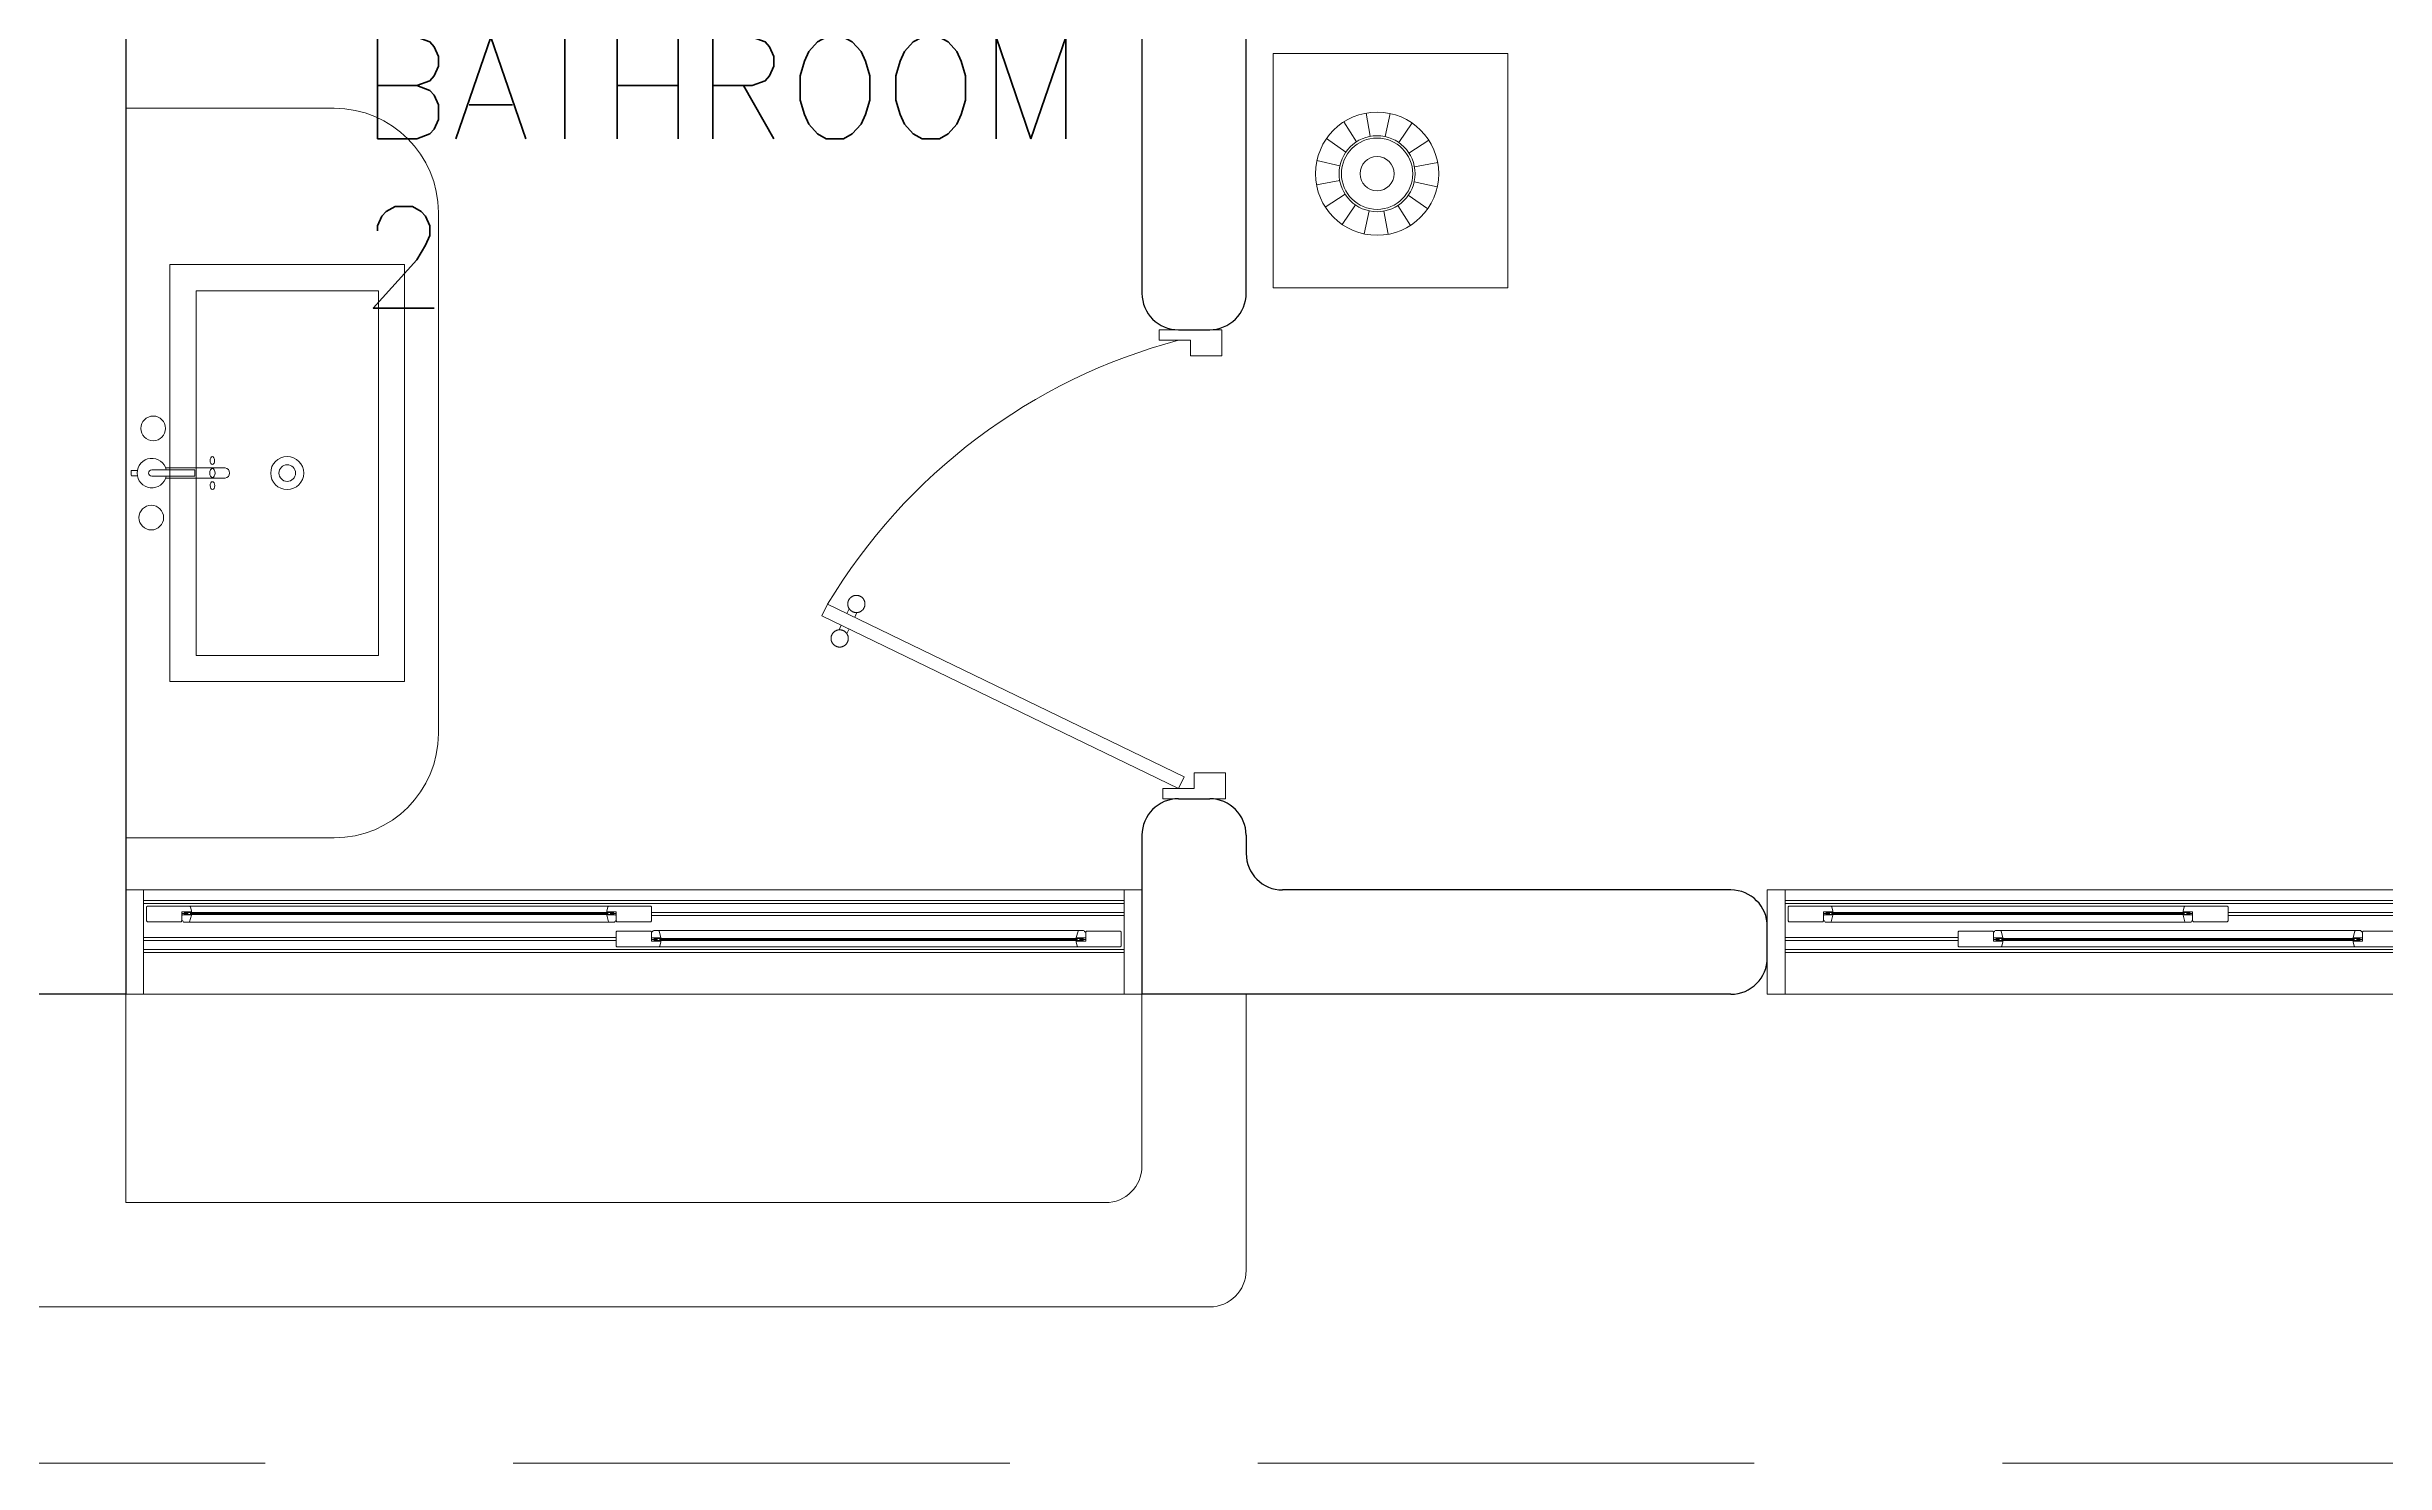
# Model space of a CAD drawing. Header units: metres. Extents: x -44 to 358, y -246 to 48.
# Drawn here: x 89.762 to 94.249, y -115.014 to -112.296 of the extents above; entities that cross this region are included whole.
import ezdxf

# ---------------------------------------------------------------- set-up
doc = ezdxf.new("R2010")
doc.units = ezdxf.units.M
doc.header["$LTSCALE"] = 0.3
doc.linetypes.add('HIDDEN2', pattern=[4.7625, 3.175, -1.5875])
doc.layers.add('1', color=1, linetype='Continuous')
doc.layers.add('TEXTOS', color=4, linetype='Continuous')
for name, color, linetype, lineweight in [('A-DOOR', 7, 'Continuous', 5), ('A-WALL', 7, 'Continuous', 30), ('baños', 141, 'Continuous', 0), ('cristales', 131, 'Continuous', 0), ('MOBILIARIOS', 252, 'Continuous', 0), ('muros bajitos', 252, 'Continuous', 5)]:
    doc.layers.add(name, color=color, linetype=linetype, lineweight=lineweight)
doc.layers.add('Techos 1', color=7, linetype='HIDDEN2', lineweight=9, true_color=0x42391a)

# ---------------------------------------------------------------- blocks, each defined once
blk = doc.blocks.new('A$Cb50f4bf1')
at = {"layer": 'MOBILIARIOS'}
for p, q in [((0.45, 0.45), (0, 0.45)), ((0, 0.45), (0, 0)), ((0.45, 0), (0.45, 0.45)), ((0.2058, 0.3663), (0.2154, 0.322)), ((0.2519, 0.3671), (0.2438, 0.3224)), ((0.1314, 0.3148), (0.1695, 0.2902)), ((0.1635, 0.348), (0.1893, 0.3107)), ((0.2948, 0.3501), (0.2703, 0.312)), ((0.328, 0.318), (0.2907, 0.2922)), ((0.1144, 0.2719), (0.1591, 0.2638)), ((0.3463, 0.2757), (0.302, 0.2661)), ((0.1152, 0.2258), (0.1595, 0.2353)), ((0.3471, 0.2296), (0.3025, 0.2377)), ((0.1335, 0.1834), (0.1708, 0.2092)), ((0.1667, 0.1514), (0.1913, 0.1895)), ((0.2981, 0.1535), (0.2723, 0.1908)), ((0.3301, 0.1867), (0.292, 0.2112)), ((0.2096, 0.1344), (0.2177, 0.179)), ((0.2557, 0.1352), (0.2462, 0.1795)), ((0, 0), (0.45, 0))]:
    blk.add_line(p, q, dxfattribs=at)
for radius in [0.1182, 0.0729, 0.0684, 0.0328]:
    blk.add_circle((0.2308, 0.2507), radius, dxfattribs=at)
blk = doc.blocks.new('A$C4c3a6267')
at = {"layer": 'A-DOOR'}
for p, q in [((0, 0.2), (1.95, 0.2)), ((0, 0.2), (0, 0)), ((0.034, 0), (0.034, 0.2)), ((0.034, 0.18), (1.916, 0.18)), ((1.916, 0), (1.916, 0.2)), ((1.95, 0.2), (1.95, 0)), ((0.04, 0.1675), (0.0415, 0.169)), ((0.04, 0.1405), (0.04, 0.1675)), ((0.0415, 0.139), (0.04, 0.1405)), ((0.0415, 0.169), (0.1221, 0.169)), ((0.1065, 0.139), (0.0415, 0.139)), ((0.108, 0.1405), (0.1065, 0.139)), ((0.1255, 0.158), (0.108, 0.158)), ((0.108, 0.158), (0.108, 0.1405)), ((0.108, 0.155), (0.113, 0.155)), ((0.108, 0.155), (0.113, 0.155)), ((0.113, 0.157), (0.119, 0.153)), ((0.113, 0.153), (0.119, 0.157)), ((0.9278, 0.138), (0.1212, 0.138)), ((0.1221, 0.169), (0.124, 0.1675)), ((0.1221, 0.169), (0.9269, 0.169)), ((0.124, 0.1675), (0.126, 0.1595)), ((0.126, 0.1585), (0.1255, 0.158)), ((0.126, 0.1595), (0.126, 0.1585)), ((0.925, 0.1675), (0.923, 0.1595)), ((0.923, 0.1595), (0.923, 0.1585)), ((0.923, 0.1585), (0.9235, 0.158)), ((0.9235, 0.158), (0.941, 0.158)), ((0.9269, 0.169), (0.925, 0.1675)), ((1.0075, 0.169), (0.9269, 0.169)), ((0.936, 0.157), (0.93, 0.153)), ((0.936, 0.153), (0.93, 0.157)), ((0.941, 0.155), (0.936, 0.155)), ((0.941, 0.155), (0.936, 0.155)), ((0.941, 0.158), (0.941, 0.1405)), ((0.941, 0.1405), (0.9425, 0.139)), ((0.9425, 0.139), (1.0075, 0.139)), ((1.009, 0.1675), (1.0075, 0.169)), ((1.009, 0.1405), (1.0075, 0.139)), ((1.009, 0.1405), (1.009, 0.1675)), ((0.9425, 0.121), (0.941, 0.1195)), ((0.941, 0.1195), (0.941, 0.0925)), ((0.941, 0.0925), (0.9425, 0.091)), ((1.0075, 0.121), (0.9425, 0.121)), ((0.9425, 0.091), (1.0231, 0.091)), ((1.009, 0.1195), (1.0075, 0.121)), ((1.009, 0.102), (1.009, 0.1195)), ((1.009, 0.105), (1.014, 0.105)), ((1.009, 0.105), (1.014, 0.105)), ((1.0265, 0.102), (1.009, 0.102)), ((1.014, 0.103), (1.02, 0.107)), ((1.014, 0.107), (1.02, 0.103)), ((1.0222, 0.122), (1.8288, 0.122)), ((1.0231, 0.091), (1.025, 0.0925)), ((1.8279, 0.091), (1.0231, 0.091)), ((1.025, 0.0925), (1.027, 0.1005)), ((1.027, 0.1015), (1.0265, 0.102)), ((1.027, 0.1005), (1.027, 0.1015)), ((1.824, 0.1015), (1.8245, 0.102)), ((1.824, 0.1005), (1.824, 0.1015)), ((1.826, 0.0925), (1.824, 0.1005)), ((1.8245, 0.102), (1.842, 0.102)), ((1.8279, 0.091), (1.826, 0.0925)), ((1.9085, 0.091), (1.8279, 0.091)), ((1.837, 0.103), (1.831, 0.107)), ((1.837, 0.107), (1.831, 0.103)), ((1.842, 0.105), (1.837, 0.105)), ((1.842, 0.105), (1.837, 0.105)), ((1.842, 0.1195), (1.8435, 0.121)), ((1.842, 0.102), (1.842, 0.1195)), ((1.8435, 0.121), (1.9085, 0.121)), ((1.9085, 0.121), (1.91, 0.1195)), ((1.91, 0.0925), (1.9085, 0.091)), ((1.91, 0.1195), (1.91, 0.0925)), ((0.034, 0.08), (1.916, 0.08)), ((0, 0), (1.95, 0))]:
    blk.add_line(p, q, dxfattribs=at)
at = {"layer": 'A-DOOR', "color": 8}
for p, q in [((0.034, 0.174), (1.916, 0.174)), ((1.916, 0.157), (1.009, 0.157)), ((1.916, 0.151), (1.009, 0.151)), ((0.941, 0.109), (0.034, 0.109)), ((0.941, 0.103), (0.034, 0.103)), ((0.034, 0.086), (1.916, 0.086))]:
    blk.add_line(p, q, dxfattribs=at)
at = {"layer": 'A-DOOR'}
for points in [[(0.108, 0.155), (0.113, 0.155), (0.113, 0.155), (0.108, 0.155)], [(0.113, 0.157), (0.119, 0.157), (0.119, 0.153), (0.113, 0.153)], [(0.113, 0.157), (0.936, 0.157), (0.936, 0.153), (0.113, 0.153)], [(0.1255, 0.158), (0.1135, 0.158), (0.1135, 0.157), (0.1255, 0.157)], [(0.1255, 0.153), (0.1135, 0.153), (0.1135, 0.152), (0.1255, 0.152)], [(0.119, 0.157), (0.124, 0.157), (0.124, 0.153), (0.119, 0.153)], [(0.9235, 0.158), (0.9355, 0.158), (0.9355, 0.157), (0.9235, 0.157)], [(0.9235, 0.153), (0.9355, 0.153), (0.9355, 0.152), (0.9235, 0.152)], [(0.93, 0.157), (0.925, 0.157), (0.925, 0.153), (0.93, 0.153)], [(0.936, 0.157), (0.93, 0.157), (0.93, 0.153), (0.936, 0.153)], [(0.941, 0.155), (0.936, 0.155), (0.936, 0.155), (0.941, 0.155)], [(1.009, 0.105), (1.014, 0.105), (1.014, 0.105), (1.009, 0.105)], [(1.837, 0.103), (1.014, 0.103), (1.014, 0.107), (1.837, 0.107)], [(1.014, 0.103), (1.02, 0.103), (1.02, 0.107), (1.014, 0.107)], [(1.0265, 0.107), (1.0145, 0.107), (1.0145, 0.108), (1.0265, 0.108)], [(1.0265, 0.102), (1.0145, 0.102), (1.0145, 0.103), (1.0265, 0.103)], [(1.02, 0.103), (1.025, 0.103), (1.025, 0.107), (1.02, 0.107)], [(1.8245, 0.107), (1.8365, 0.107), (1.8365, 0.108), (1.8245, 0.108)], [(1.8245, 0.102), (1.8365, 0.102), (1.8365, 0.103), (1.8245, 0.103)], [(1.831, 0.103), (1.826, 0.103), (1.826, 0.107), (1.831, 0.107)], [(1.837, 0.103), (1.831, 0.103), (1.831, 0.107), (1.837, 0.107)], [(1.842, 0.105), (1.837, 0.105), (1.837, 0.105), (1.842, 0.105)]]:
    blk.add_lwpolyline(points, close=True, dxfattribs=at)
for points in [[(0.1101, 0.1395, 0.341999), (0.1082, 0.141), (0.108, 0.1413), (0.108, 0.151), (0.109, 0.152), (0.126, 0.152), (0.126, 0.1515), (0.1227, 0.1391, -0.339454), (0.1212, 0.138), (0.1121, 0.138, -0.341999)], [(0.9389, 0.1395, -0.341999), (0.9408, 0.141), (0.941, 0.1413), (0.941, 0.151), (0.94, 0.152), (0.923, 0.152), (0.923, 0.1515), (0.9263, 0.1391, 0.339454), (0.9278, 0.138), (0.9369, 0.138, 0.341999)], [(1.0111, 0.1205, -0.341999), (1.0092, 0.119), (1.009, 0.1187), (1.009, 0.109), (1.01, 0.108), (1.027, 0.108), (1.027, 0.1085), (1.0237, 0.1209, 0.339454), (1.0222, 0.122), (1.0131, 0.122, 0.341999)], [(1.8399, 0.1205, 0.341999), (1.8418, 0.119), (1.842, 0.1187), (1.842, 0.109), (1.841, 0.108), (1.824, 0.108), (1.824, 0.1085), (1.8273, 0.1209, -0.339454), (1.8288, 0.122), (1.8379, 0.122, -0.341999)]]:
    blk.add_lwpolyline(points, format="xyb", close=True, dxfattribs=at)
at = {"layer": 'A-DOOR', "color": 7}
for points in [[(0.113, 0.153), (0.936, 0.153), (0.936, 0.157), (0.113, 0.157)], [(1.837, 0.107), (1.014, 0.107), (1.014, 0.103), (1.837, 0.103)]]:
    blk.add_lwpolyline(points, close=True, dxfattribs=at)
at = {"layer": 'cristales', "const_width": 0.004}
for points in [[(0.124, 0.155), (0.925, 0.155)], [(1.826, 0.105), (1.025, 0.105)]]:
    blk.add_lwpolyline(points, dxfattribs=at)
blk = doc.blocks.new('A$C539e194f')
at = {"layer": 'A-DOOR'}
for p, q in [((0, 0.2), (3.2, 0.2)), ((0, 0), (0, 0.2)), ((0.034, 0.2), (0.034, 0)), ((3.166, 0.2), (3.166, 0)), ((3.2, 0), (3.2, 0.2)), ((0.034, 0.12), (3.166, 0.12)), ((0.366, 0.1075), (0.3675, 0.109)), ((0.366, 0.0805), (0.366, 0.1075)), ((0.3675, 0.109), (0.4481, 0.109)), ((0.4515, 0.098), (0.434, 0.098)), ((0.434, 0.098), (0.434, 0.0805)), ((0.434, 0.095), (0.439, 0.095)), ((0.434, 0.095), (0.439, 0.095)), ((0.439, 0.097), (0.445, 0.093)), ((0.439, 0.093), (0.445, 0.097)), ((0.4481, 0.109), (0.45, 0.1075)), ((1.1279, 0.109), (0.4481, 0.109)), ((0.45, 0.1075), (0.452, 0.0995)), ((0.452, 0.0985), (0.4515, 0.098)), ((0.452, 0.0995), (0.452, 0.0985)), ((1.126, 0.1075), (1.124, 0.0995)), ((1.124, 0.0995), (1.124, 0.0985)), ((1.124, 0.0985), (1.1245, 0.098)), ((1.1245, 0.098), (1.142, 0.098)), ((1.1279, 0.109), (1.126, 0.1075)), ((1.2085, 0.109), (1.1279, 0.109)), ((1.137, 0.097), (1.131, 0.093)), ((1.137, 0.093), (1.131, 0.097)), ((1.142, 0.095), (1.137, 0.095)), ((1.142, 0.095), (1.137, 0.095)), ((1.142, 0.098), (1.142, 0.0805)), ((1.21, 0.1075), (1.2085, 0.109)), ((1.21, 0.0805), (1.21, 0.1075)), ((1.99, 0.1075), (1.9915, 0.109)), ((1.99, 0.0805), (1.99, 0.1075)), ((1.9915, 0.109), (2.0721, 0.109)), ((2.0755, 0.098), (2.058, 0.098)), ((2.058, 0.098), (2.058, 0.0805)), ((2.058, 0.095), (2.063, 0.095)), ((2.058, 0.095), (2.063, 0.095)), ((2.063, 0.097), (2.069, 0.093)), ((2.063, 0.093), (2.069, 0.097)), ((2.0721, 0.109), (2.074, 0.1075)), ((2.0721, 0.109), (2.7519, 0.109)), ((2.074, 0.1075), (2.076, 0.0995)), ((2.076, 0.0985), (2.0755, 0.098)), ((2.076, 0.0995), (2.076, 0.0985)), ((2.75, 0.1075), (2.748, 0.0995)), ((2.748, 0.0995), (2.748, 0.0985)), ((2.748, 0.0985), (2.7485, 0.098)), ((2.7485, 0.098), (2.766, 0.098)), ((2.7519, 0.109), (2.75, 0.1075)), ((2.8325, 0.109), (2.7519, 0.109)), ((2.761, 0.097), (2.755, 0.093)), ((2.761, 0.093), (2.755, 0.097)), ((2.766, 0.095), (2.761, 0.095)), ((2.766, 0.095), (2.761, 0.095)), ((2.766, 0.098), (2.766, 0.0805)), ((2.834, 0.1075), (2.8325, 0.109)), ((2.834, 0.0805), (2.834, 0.1075)), ((0.0415, 0.061), (0.04, 0.0595)), ((0.04, 0.0595), (0.04, 0.0325)), ((0.1065, 0.061), (0.0415, 0.061)), ((0.108, 0.0595), (0.1065, 0.061)), ((0.108, 0.042), (0.108, 0.0595)), ((0.108, 0.045), (0.113, 0.045)), ((0.108, 0.045), (0.113, 0.045)), ((0.113, 0.043), (0.119, 0.047)), ((0.113, 0.047), (0.119, 0.043)), ((0.8028, 0.062), (0.1212, 0.062)), ((0.3675, 0.079), (0.366, 0.0805)), ((0.4325, 0.079), (0.3675, 0.079)), ((0.434, 0.0805), (0.4325, 0.079)), ((0.4472, 0.078), (1.1288, 0.078)), ((0.811, 0.043), (0.805, 0.047)), ((0.811, 0.047), (0.805, 0.043)), ((0.816, 0.045), (0.811, 0.045)), ((0.816, 0.045), (0.811, 0.045)), ((0.816, 0.0595), (0.8175, 0.061)), ((0.816, 0.042), (0.816, 0.0595)), ((0.8175, 0.061), (0.8825, 0.061)), ((0.884, 0.0595), (0.8825, 0.061)), ((0.884, 0.0595), (0.884, 0.0325)), ((1.142, 0.0805), (1.1435, 0.079)), ((1.1435, 0.079), (1.2085, 0.079)), ((1.2085, 0.079), (1.21, 0.0805)), ((1.9915, 0.079), (1.99, 0.0805)), ((2.0565, 0.079), (1.9915, 0.079)), ((2.058, 0.0805), (2.0565, 0.079)), ((2.7528, 0.078), (2.0712, 0.078)), ((2.316, 0.0595), (2.3175, 0.061)), ((2.316, 0.0595), (2.316, 0.0325)), ((2.3825, 0.061), (2.3175, 0.061)), ((2.384, 0.0595), (2.3825, 0.061)), ((2.384, 0.042), (2.384, 0.0595)), ((2.384, 0.045), (2.389, 0.045)), ((2.384, 0.045), (2.389, 0.045)), ((2.389, 0.043), (2.395, 0.047)), ((2.389, 0.047), (2.395, 0.043)), ((2.3972, 0.062), (3.0788, 0.062)), ((2.766, 0.0805), (2.7675, 0.079)), ((2.7675, 0.079), (2.8325, 0.079)), ((2.8325, 0.079), (2.834, 0.0805)), ((3.087, 0.043), (3.081, 0.047)), ((3.087, 0.047), (3.081, 0.043)), ((3.092, 0.045), (3.087, 0.045)), ((3.092, 0.045), (3.087, 0.045)), ((3.092, 0.0595), (3.0935, 0.061)), ((3.092, 0.042), (3.092, 0.0595)), ((3.0935, 0.061), (3.1585, 0.061)), ((3.1585, 0.061), (3.16, 0.0595)), ((3.16, 0.0595), (3.16, 0.0325)), ((0.034, 0.02), (3.166, 0.02)), ((0.04, 0.0325), (0.0415, 0.031)), ((0.0415, 0.031), (0.1221, 0.031)), ((0.1255, 0.042), (0.108, 0.042)), ((0.1221, 0.031), (0.124, 0.0325)), ((0.1221, 0.031), (0.8019, 0.031)), ((0.124, 0.0325), (0.126, 0.0405)), ((0.126, 0.0415), (0.1255, 0.042)), ((0.126, 0.0405), (0.126, 0.0415)), ((0.798, 0.0415), (0.7985, 0.042)), ((0.798, 0.0405), (0.798, 0.0415)), ((0.8, 0.0325), (0.798, 0.0405)), ((0.7985, 0.042), (0.816, 0.042)), ((0.8019, 0.031), (0.8, 0.0325)), ((0.8825, 0.031), (0.8019, 0.031)), ((0.884, 0.0325), (0.8825, 0.031)), ((2.316, 0.0325), (2.3175, 0.031)), ((2.3175, 0.031), (2.3981, 0.031)), ((2.4015, 0.042), (2.384, 0.042)), ((2.3981, 0.031), (2.4, 0.0325)), ((3.0779, 0.031), (2.3981, 0.031)), ((2.4, 0.0325), (2.402, 0.0405)), ((2.402, 0.0415), (2.4015, 0.042)), ((2.402, 0.0405), (2.402, 0.0415)), ((3.074, 0.0415), (3.0745, 0.042)), ((3.074, 0.0405), (3.074, 0.0415)), ((3.076, 0.0325), (3.074, 0.0405)), ((3.0745, 0.042), (3.092, 0.042)), ((3.0779, 0.031), (3.076, 0.0325)), ((3.1585, 0.031), (3.0779, 0.031)), ((3.16, 0.0325), (3.1585, 0.031)), ((0, 0), (3.2, 0))]:
    blk.add_line(p, q, dxfattribs=at)
at = {"layer": 'A-DOOR', "color": 8}
for p, q in [((0.034, 0.114), (3.166, 0.114)), ((0.366, 0.097), (0.034, 0.097)), ((0.366, 0.091), (0.034, 0.091)), ((1.21, 0.097), (1.99, 0.097)), ((1.21, 0.091), (1.99, 0.091)), ((2.834, 0.097), (3.166, 0.097)), ((2.834, 0.091), (3.166, 0.091)), ((2.316, 0.049), (0.884, 0.049)), ((0.034, 0.026), (3.166, 0.026)), ((2.316, 0.043), (0.884, 0.043))]:
    blk.add_line(p, q, dxfattribs=at)
at = {"layer": 'A-DOOR'}
for points in [[(0.434, 0.095), (0.439, 0.095), (0.439, 0.095), (0.434, 0.095)], [(1.137, 0.097), (0.439, 0.097), (0.439, 0.093), (1.137, 0.093)], [(0.439, 0.097), (0.445, 0.097), (0.445, 0.093), (0.439, 0.093)], [(0.4515, 0.098), (0.4395, 0.098), (0.4395, 0.097), (0.4515, 0.097)], [(0.4515, 0.093), (0.4395, 0.093), (0.4395, 0.092), (0.4515, 0.092)], [(0.445, 0.097), (0.45, 0.097), (0.45, 0.093), (0.445, 0.093)], [(1.1245, 0.098), (1.1365, 0.098), (1.1365, 0.097), (1.1245, 0.097)], [(1.1245, 0.093), (1.1365, 0.093), (1.1365, 0.092), (1.1245, 0.092)], [(1.131, 0.097), (1.126, 0.097), (1.126, 0.093), (1.131, 0.093)], [(1.137, 0.097), (1.131, 0.097), (1.131, 0.093), (1.137, 0.093)], [(1.142, 0.095), (1.137, 0.095), (1.137, 0.095), (1.142, 0.095)], [(2.058, 0.095), (2.063, 0.095), (2.063, 0.095), (2.058, 0.095)], [(2.063, 0.097), (2.069, 0.097), (2.069, 0.093), (2.063, 0.093)], [(2.063, 0.097), (2.761, 0.097), (2.761, 0.093), (2.063, 0.093)], [(2.0755, 0.098), (2.0635, 0.098), (2.0635, 0.097), (2.0755, 0.097)], [(2.0755, 0.093), (2.0635, 0.093), (2.0635, 0.092), (2.0755, 0.092)], [(2.069, 0.097), (2.074, 0.097), (2.074, 0.093), (2.069, 0.093)], [(2.7485, 0.098), (2.7605, 0.098), (2.7605, 0.097), (2.7485, 0.097)], [(2.7485, 0.093), (2.7605, 0.093), (2.7605, 0.092), (2.7485, 0.092)], [(2.755, 0.097), (2.75, 0.097), (2.75, 0.093), (2.755, 0.093)], [(2.761, 0.097), (2.755, 0.097), (2.755, 0.093), (2.761, 0.093)], [(2.766, 0.095), (2.761, 0.095), (2.761, 0.095), (2.766, 0.095)], [(0.108, 0.045), (0.113, 0.045), (0.113, 0.045), (0.108, 0.045)], [(0.113, 0.043), (0.119, 0.043), (0.119, 0.047), (0.113, 0.047)], [(0.113, 0.043), (0.811, 0.043), (0.811, 0.047), (0.113, 0.047)], [(0.1255, 0.047), (0.1135, 0.047), (0.1135, 0.048), (0.1255, 0.048)], [(0.119, 0.043), (0.124, 0.043), (0.124, 0.047), (0.119, 0.047)], [(0.7985, 0.047), (0.8105, 0.047), (0.8105, 0.048), (0.7985, 0.048)], [(0.805, 0.043), (0.8, 0.043), (0.8, 0.047), (0.805, 0.047)], [(0.811, 0.043), (0.805, 0.043), (0.805, 0.047), (0.811, 0.047)], [(0.816, 0.045), (0.811, 0.045), (0.811, 0.045), (0.816, 0.045)], [(2.384, 0.045), (2.389, 0.045), (2.389, 0.045), (2.384, 0.045)], [(3.087, 0.043), (2.389, 0.043), (2.389, 0.047), (3.087, 0.047)], [(2.389, 0.043), (2.395, 0.043), (2.395, 0.047), (2.389, 0.047)], [(2.4015, 0.047), (2.3895, 0.047), (2.3895, 0.048), (2.4015, 0.048)], [(2.395, 0.043), (2.4, 0.043), (2.4, 0.047), (2.395, 0.047)], [(3.0745, 0.047), (3.0865, 0.047), (3.0865, 0.048), (3.0745, 0.048)], [(3.081, 0.043), (3.076, 0.043), (3.076, 0.047), (3.081, 0.047)], [(3.087, 0.043), (3.081, 0.043), (3.081, 0.047), (3.087, 0.047)], [(3.092, 0.045), (3.087, 0.045), (3.087, 0.045), (3.092, 0.045)], [(0.1255, 0.042), (0.1135, 0.042), (0.1135, 0.043), (0.1255, 0.043)], [(0.7985, 0.042), (0.8105, 0.042), (0.8105, 0.043), (0.7985, 0.043)], [(2.4015, 0.042), (2.3895, 0.042), (2.3895, 0.043), (2.4015, 0.043)], [(3.0745, 0.042), (3.0865, 0.042), (3.0865, 0.043), (3.0745, 0.043)]]:
    blk.add_lwpolyline(points, close=True, dxfattribs=at)
for points in [[(0.4361, 0.0795, 0.341999), (0.4342, 0.081), (0.434, 0.0813), (0.434, 0.091), (0.435, 0.092), (0.452, 0.092), (0.452, 0.0915), (0.4487, 0.0791, -0.339454), (0.4472, 0.078), (0.4381, 0.078, -0.341999)], [(1.1399, 0.0795, -0.341999), (1.1418, 0.081), (1.142, 0.0813), (1.142, 0.091), (1.141, 0.092), (1.124, 0.092), (1.124, 0.0915), (1.1273, 0.0791, 0.339454), (1.1288, 0.078), (1.1379, 0.078, 0.341999)], [(2.0601, 0.0795, 0.341999), (2.0582, 0.081), (2.058, 0.0813), (2.058, 0.091), (2.059, 0.092), (2.076, 0.092), (2.076, 0.0915), (2.0727, 0.0791, -0.339454), (2.0712, 0.078), (2.0621, 0.078, -0.341999)], [(2.7639, 0.0795, -0.341999), (2.7658, 0.081), (2.766, 0.0813), (2.766, 0.091), (2.765, 0.092), (2.748, 0.092), (2.748, 0.0915), (2.7513, 0.0791, 0.339454), (2.7528, 0.078), (2.7619, 0.078, 0.341999)], [(0.1101, 0.0605, -0.341999), (0.1082, 0.059), (0.108, 0.0587), (0.108, 0.049), (0.109, 0.048), (0.126, 0.048), (0.126, 0.0485), (0.1227, 0.0609, 0.339454), (0.1212, 0.062), (0.1121, 0.062, 0.341999)], [(0.8139, 0.0605, 0.341999), (0.8158, 0.059), (0.816, 0.0587), (0.816, 0.049), (0.815, 0.048), (0.798, 0.048), (0.798, 0.0485), (0.8013, 0.0609, -0.339454), (0.8028, 0.062), (0.8119, 0.062, -0.341999)], [(2.3861, 0.0605, -0.341999), (2.3842, 0.059), (2.384, 0.0587), (2.384, 0.049), (2.385, 0.048), (2.402, 0.048), (2.402, 0.0485), (2.3987, 0.0609, 0.339454), (2.3972, 0.062), (2.3881, 0.062, 0.341999)], [(3.0899, 0.0605, 0.341999), (3.0918, 0.059), (3.092, 0.0587), (3.092, 0.049), (3.091, 0.048), (3.074, 0.048), (3.074, 0.0485), (3.0773, 0.0609, -0.339454), (3.0788, 0.062), (3.0879, 0.062, -0.341999)]]:
    blk.add_lwpolyline(points, format="xyb", close=True, dxfattribs=at)
at = {"layer": 'A-DOOR', "color": 7}
for points in [[(1.137, 0.093), (0.439, 0.093), (0.439, 0.097), (1.137, 0.097)], [(2.063, 0.093), (2.761, 0.093), (2.761, 0.097), (2.063, 0.097)], [(0.113, 0.047), (0.811, 0.047), (0.811, 0.043), (0.113, 0.043)], [(3.087, 0.047), (2.389, 0.047), (2.389, 0.043), (3.087, 0.043)]]:
    blk.add_lwpolyline(points, close=True, dxfattribs=at)
at = {"layer": 'cristales', "const_width": 0.004}
for points in [[(1.126, 0.095), (0.45, 0.095)], [(2.074, 0.095), (2.75, 0.095)], [(0.124, 0.045), (0.8, 0.045)], [(3.076, 0.045), (2.4, 0.045)]]:
    blk.add_lwpolyline(points, dxfattribs=at)
blk = doc.blocks.new('P90')
at = {"layer": 'A-DOOR'}
for p, q in [((-0.0476, -0.8576), (0.6364, -0.5264)), ((0.5992, -0.5445), (0.5949, -0.5355)), ((0.6473, -0.5489), (0.6364, -0.5264)), ((-0.0368, -0.88), (0.6473, -0.5489)), ((0.5843, -0.5517), (0.58, -0.5427)), ((0.5952, -0.5741), (0.5995, -0.5831)), ((0.6101, -0.5669), (0.6144, -0.5759)), ((-0.0368, -0.88), (-0.0476, -0.8576))]:
    blk.add_line(p, q, dxfattribs=at)
for points in [[(-0.06, -0.02), (-0.06, -0.05), (-0.12, -0.05), (-0.12, 0), (0, 0), (0, -0.02)], [(-0.0668, -0.88), (-0.0668, -0.85), (-0.1268, -0.85), (-0.1268, -0.9), (-0.0068, -0.9), (-0.0068, -0.88)]]:
    blk.add_lwpolyline(points, close=True, dxfattribs=at)
blk.add_arc((-0.3259, -1.105), 1.1228, 31.0139, 75.0797, dxfattribs=at)
for points in [[(0.5812, -0.5096), (0.5857, -0.5096), (0.5933, -0.5141), (0.5977, -0.5218), (0.5977, -0.5306), (0.5933, -0.5383), (0.5856, -0.5427), (0.5767, -0.5427), (0.5691, -0.5383), (0.5647, -0.5306), (0.5647, -0.5217), (0.5691, -0.514), (0.5768, -0.5096), (0.5812, -0.5096)], [(0.6133, -0.5758), (0.6177, -0.5758), (0.6254, -0.5803), (0.6298, -0.5879), (0.6298, -0.5968), (0.6253, -0.6045), (0.6176, -0.6089), (0.6088, -0.6089), (0.6011, -0.6044), (0.5967, -0.5967), (0.5967, -0.5879), (0.6011, -0.5802), (0.6088, -0.5758), (0.6133, -0.5758)]]:
    blk.add_open_spline(points, degree=2, dxfattribs=at)
blk = doc.blocks.new('A$C8d867532')
at = {"layer": 'baños', "linetype": 'Continuous'}
blk.add_line((0.0395, 0.4062, 0), (0.1223, 0.4062, 0.0004), dxfattribs=at)
at = {"layer": 'baños'}
for points in [[(0.0743, 0.8), (0.5243, 0.8), (0.5243, 0), (0.0743, 0)], [(0.1243, 0.75), (0.4743, 0.75), (0.4743, 0.05), (0.1243, 0.05)]]:
    blk.add_lwpolyline(points, close=True, dxfattribs=at)
at = {"layer": 'baños', "linetype": 'Continuous'}
for points, elevation in [([(0.0114, 0.405), (0.0005, 0.405), (0, 0.4043), (0, 0.3957)], 0), ([(0.1223, 0.4062), (0.1223, 0.3939)], 0.0004), ([(0, 0.3957), (0.0005, 0.395), (0.0114, 0.395)], 0)]:
    blk.add_lwpolyline(points, dxfattribs=dict(at, elevation=elevation))
blk.add_lwpolyline([(0.0672, 0.3939, -9.082434), (0.0672, 0.4062)], format="xyb", dxfattribs=at)
at = {"layer": 'baños', "linetype": 'Continuous', "elevation": 0}
for points in [[(0.0333, 0.4, -0.385153), (0.0395, 0.4062), (0.0395, 0.4062)], [(0.0661, 0.4101), (0.1804, 0.4101, -0.363105), (0.1887, 0.4, -0.363105), (0.1804, 0.39), (0.0661, 0.39)], [(0.0333, 0.4, 0.385153), (0.0395, 0.3939), (0.0395, 0.3939)]]:
    blk.add_lwpolyline(points, format="xyb", dxfattribs=at)
at = {"layer": 'baños', "linetype": 'Continuous', "extrusion": (1.31781e-06, -1, -8.43443e-26), "elevation": -0.3939}
blk.add_lwpolyline([(0.1223, 0.0004), (0.0395, 0)], close=True, dxfattribs=at)
at = {"layer": 'baños', "linetype": 'Continuous'}
for centre, radius in [((0.0422, 0.4857), 0.0237), ((0.2993, 0.4), 0.0317), ((0.2993, 0.4), 0.0159), ((0.0384, 0.3146), 0.0237)]:
    blk.add_circle(centre, radius, dxfattribs=at)
at = {"layer": 'baños', "linetype": 'Continuous', "extrusion": (3.61622e-27, 8.43443e-26, -1)}
for centre, major_axis, ratio in [((0.1558, 0.4), (0, -0.0085), 0.599546), ((0.1557, 0.424), (0.00005, -0.0075), 0.581577), ((0.1558, 0.376), (0.00005, -0.0075), 0.581577)]:
    blk.add_ellipse(centre, major_axis=major_axis, ratio=ratio, dxfattribs=at)
at = {"layer": 'baños', "linetype": 'Continuous', "flags": 8}
for tag, p in [('TRADENAME', (0.1887, 0.4, 0)), ('MODELNUMBER', (0.1887, 0.4, 0)), ('MATERIAL', (0.1888, 0.4, 0)), ('PRODUCT', (0.1888, 0.4, 0))]:
    blk.add_attdef(tag, p, '', height=0.0000254, rotation=270.0001, dxfattribs=at)
at = {"layer": 'baños', "linetype": 'Continuous'}
for tag, p in [('MATERIAL', (0.299, 0.3999)), ('PRODUCT', (0.299, 0.3999)), ('TRADENAME', (0.2991, 0.3999)), ('MODELNUMBER', (0.2991, 0.3999))]:
    blk.add_attdef(tag, p, '', height=0.0000254, rotation=90.0001, dxfattribs=at)
blk = doc.blocks.new('PL MUEBLES 2N NASAS 09')
at = {"layer": 'A-WALL', "color": 2}
for p, q in [((224.1118, 38.8488), (224.1118, 42.1112)), ((223.9118, 41.1162), (223.9118, 38.8503)), ((221.9618, 40.0662), (221.9618, 37.5053)), ((223.9818, 38.7803), (224.0418, 38.7803)), ((223.9818, 37.8803), (224.0418, 37.8803)), ((223.9118, 37.8103), (223.9118, 37.5053)), ((224.1118, 37.8103), (224.1118, 37.7753)), ((225.0418, 37.7053), (224.1818, 37.7053)), ((225.1118, 37.5753), (225.1118, 37.6353)), ((221.9618, 37.5053), (220.8868, 37.5053)), ((225.0418, 37.5053), (223.9118, 37.5053))]:
    blk.add_line(p, q, dxfattribs=at)
for centre, start, end in [((223.9818, 38.8503), 180, 270), ((224.0418, 38.8503), 270, 0.0062), ((223.9818, 37.8103), 90, 180), ((224.0418, 37.8103), 0, 90), ((224.1818, 37.7753), 180, 270), ((225.0418, 37.6353), 360, 90), ((225.0418, 37.5753), 270, 360)]:
    blk.add_arc(centre, 0.07, start, end, dxfattribs=at)
at = {"layer": 'baños', "color": 2}
for p, q in [((222.3618, 39.2053), (221.9618, 39.2053)), ((222.5618, 39.0053), (222.5618, 38.0053)), ((222.3618, 37.8053), (221.9618, 37.8053))]:
    blk.add_line(p, q, dxfattribs=at)
for centre, start, end in [((222.3618, 39.0053), 0, 90), ((222.3618, 38.0053), 270, 0)]:
    blk.add_arc(centre, 0.2, start, end, dxfattribs=at)
at = {"layer": 'muros bajitos', "color": 2}
for p, q in [((221.9618, 37.5053), (221.9618, 37.1053)), ((223.9118, 37.5053), (223.9118, 37.1753)), ((224.1118, 37.5053), (224.1118, 36.9753)), ((223.8418, 37.1053), (221.9618, 37.1053)), ((224.0418, 36.9053), (221.7618, 36.9053))]:
    blk.add_line(p, q, dxfattribs=at)
for centre in [(223.8418, 37.1753), (224.0418, 36.9753)]:
    blk.add_arc(centre, 0.07, 270, 360, dxfattribs=at)
at = {"layer": 'Techos 1', "color": 2}
blk.add_line((215.5618, 36.6053), (235.4118, 36.6053), dxfattribs=at)
at = {"color": 2}
blk.add_blockref('A$C4c3a6267', (221.9618, 37.5053), dxfattribs=at)
at = {"layer": '1', "color": 2}
ref = blk.add_blockref('A$C8d867532', (221.9724, 38.1053), dxfattribs=at)
ref.add_attrib('MATERIAL', 'VITREOUS CHINA', (222.2714, 38.5055), dxfattribs={"layer": 'baños', "linetype": 'Continuous', "height": 0.0000254, "rotation": 270.0001})
ref.add_attrib('PRODUCT', 'BATHROOM SINK', (222.2714, 38.5054), dxfattribs={"layer": 'baños', "linetype": 'Continuous', "height": 0.0000254, "rotation": 270.0001})
ref.add_attrib('TRADENAME', 'VOX', (222.2715, 38.5052), dxfattribs={"layer": 'baños', "linetype": 'Continuous', "height": 0.0000254, "rotation": 270.0001})
ref.add_attrib('MODELNUMBER', 'K-5373', (222.2715, 38.5053), dxfattribs={"layer": 'baños', "linetype": 'Continuous', "height": 0.0000254, "rotation": 270.0001})
ref.add_attrib('MATERIAL', 'BRASS', (222.1612, 38.5052, 0), dxfattribs={"layer": 'baños', "linetype": 'Continuous', "height": 0.0000254, "rotation": 90.0001})
ref.add_attrib('PRODUCT', 'FAUCETS', (222.1612, 38.5052, 0), dxfattribs={"layer": 'baños', "linetype": 'Continuous', "height": 0.0000254, "rotation": 90.0001})
ref.add_attrib('TRADENAME', 'PURIST', (222.1611, 38.5052, 0), dxfattribs={"layer": 'baños', "linetype": 'Continuous', "height": 0.0000254, "rotation": 90.0001})
ref.add_attrib('MODELNUMBER', 'K-14404-4A', (222.1611, 38.5051, 0), dxfattribs={"layer": 'baños', "linetype": 'Continuous', "height": 0.0000254, "rotation": 90.0001})
at = {"layer": 'A-DOOR', "color": 2, "xscale": -1}
blk.add_blockref('P90', (223.945, 38.7803), dxfattribs=at)
at = {"layer": 'baños', "color": 2, "xscale": -1, "rotation": 180}
blk.add_blockref('A$C539e194f', (225.1118, 37.7053), dxfattribs=at)
at = {"layer": 'MOBILIARIOS', "color": 2, "xscale": -1, "rotation": 90.00000000000007}
blk.add_blockref('A$Cb50f4bf1', (224.6137, 39.3106), dxfattribs=at)
at = {"layer": 'TEXTOS', "color": 2, "insert": (222.4117, 38.8218), "char_height": 0.195, "width": 1.854973, "attachment_point": 7}
blk.add_mtext('{\\Fromans|c0;MASTER BATHROOM\\P2}', dxfattribs=at)

msp = doc.modelspace()

# ---------------------------------------------------------------- block references
msp.add_blockref('PL MUEBLES 2N NASAS 09', (-132.0484004, -151.6197483))

doc.saveas('drawing.dxf')
